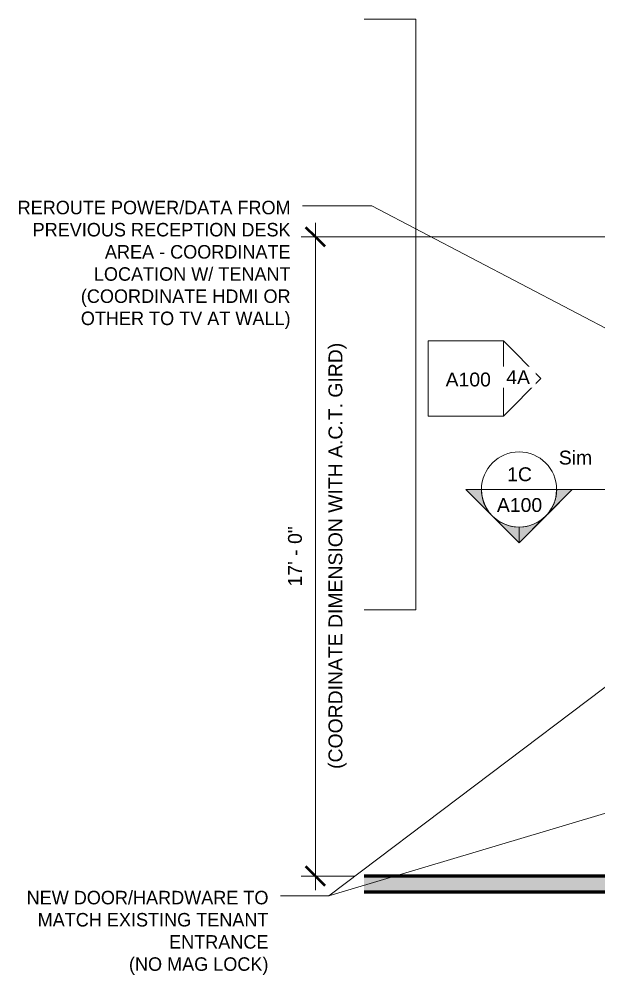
# Model space of a CAD drawing. Header units: inches. Extents: x 1756 to 10721, y -35 to 3002.
# Drawn here: x 1755.9 to 1940.9, y 1284.7 to 1589.7 of the extents above; entities that cross this region are included whole.
import ezdxf

# ---------------------------------------------------------------- set-up
doc = ezdxf.new("R2010")
doc.units = ezdxf.units.IN
doc.header["$MEASUREMENT"] = 0
for name, color, linetype, lineweight in [('A-ANNO-DIMS', 211, 'Continuous', 9), ('A-ANNO-DIMS-48', 211, 'Continuous', 9), ('A-WALL-PATT', 111, 'Continuous', 18), ('G-ANNO-SYMB', 111, 'Continuous', 9), ('G-ANNO-TEXT', 231, 'Continuous', 9), ('I-WALL', 2, 'Continuous', 18), ('Q-CASE', 31, 'Continuous', 9)]:
    doc.layers.add(name, color=color, linetype=linetype, lineweight=lineweight)
doc.styles.add('Arial', font='arial.ttf', dxfattribs={"height": 4.425898})
doc.styles.add('Century Gothic', font='GOTHIC.TTF', dxfattribs={"height": 4.311335})
doc.dimstyles.new('Linear_-_3_32__Arial_1', dxfattribs={"dimscale": 12, "dimtxt": 4.5, "dimasz": 0.5, "dimexe": 0.375, "dimexo": 0.25, "dimgap": 0.25, "dimtad": 1, "dimdec": 1, "dimrnd": 0.5, "dimzin": 1, "dimdsep": 46, "dimlunit": 4, "dimtxsty": 'Arial', "dimblk1": 'OBLIQUE', "dimblk2": 'OBLIQUE', "dimsah": 1, "dimcen": 0.09, "dimdle": 0.375, "dimazin": 0, "dimtfac": 1, "dimtdec": 4, "dimtix": 1, "dimtmove": 0, "dimatfit": 3, "dimfxl": 1, "dimtvp": 1, "dimtfill": 1, "dimfrac": 2, "dimtolj": 1, "dimtzin": 0, "dimarcsym": 2})

# ---------------------------------------------------------------- blocks, each defined once
blk = doc.blocks.new('Casework 2 - Casework 1-395493-Floor Plan')
at = {"layer": 'Q-CASE', "color": 8, "lineweight": 18}
for p, q in [((1882.5, 1589.72), (1866, 1589.72)), ((1866, 1589.72), (1882.5, 1589.72)), ((1882.5, 1401.22), (1882.5, 1589.72)), ((1882.5, 1589.72), (1882.5, 1401.22)), ((1882.5, 1589.72), (1882.5, 1589.72)), ((1866, 1401.22), (1882.5, 1401.22)), ((1882.5, 1401.22), (1866, 1401.22)), ((1882.5, 1401.22), (1882.5, 1401.22))]:
    blk.add_line(p, q, dxfattribs=at)
blk = doc.blocks.new('Elevation - Detail Number-151647-Floor Plan')
at = {"layer": 'G-ANNO-SYMB'}
for p, q in [((-0.25, -0.25), (-0.25, 0.25)), ((-0.25, 0.25), (0.25, 0.25)), ((0.25, 0.25), (0.25, -0.25)), ((0.25, -0.25), (-0.25, -0.25))]:
    blk.add_line(p, q, dxfattribs=at)
blk = doc.blocks.new('Elevation - Detail Number-151370-Floor Plan')
at = {"layer": 'G-ANNO-SYMB'}
for p, q in [((0, 0.25), (-0.25, 0)), ((0.25, 0), (0, 0.25)), ((-0.25, 0), (0.25, 0))]:
    blk.add_line(p, q, dxfattribs=at)
blk = doc.blocks.new('DIMBLOCK2-Floor Plan')
at = {"layer": 'A-ANNO-DIMS-48', "lineweight": 50}
for p, q in [((1850.46, 1520.22), (1847.46, 1523.22)), ((1850.46, 1520.22), (1853.46, 1517.22)), ((1850.46, 1316.22), (1847.46, 1319.22)), ((1850.46, 1316.22), (1853.46, 1313.22))]:
    blk.add_line(p, q, dxfattribs=at)
at = {"layer": 'A-ANNO-DIMS-48'}
for p, q in [((1850.46, 1524.72), (1850.46, 1311.72)), ((1954.5, 1520.22), (1845.96, 1520.22)), ((1850.46, 1520.22), (1954.5, 1520.22)), ((1851.7, 1316.22), (1845.96, 1316.22)), ((1850.46, 1316.22), (1863, 1316.22))]:
    blk.add_line(p, q, dxfattribs=at)
at = {"layer": 'A-ANNO-DIMS-48', "color": 0, "attachment_point": 1, "rotation": 90, "line_spacing_factor": 0.938532, "style": 'Arial', "bg_fill": 3, "box_fill_scale": 1.25, "bg_fill_color": 0, "bg_fill_transparency": 0}
for s, insert, char_height, width in [('(COORDINATE DIMENSION WITH A.C.T. GIRD)', (1854.64, 1350.41), 4.4259, 162.7477), ('17\' - 0"', (1841.72, 1408.66), 4.426, 22.9292)]:
    blk.add_mtext(s, dxfattribs=dict(at, insert=insert, char_height=char_height, width=width))
blk = doc.blocks.new('_Oblique')
at = {"color": 0, "linetype": 'ByBlock', "lineweight": -2}
blk.add_line((-0.5, -0.5), (0.5, 0.5), dxfattribs=at)
blk = doc.blocks.new('Section - Section Head - Filled-22785-Floor Plan')
at = {"layer": 'G-ANNO-SYMB'}
h = blk.add_hatch(color=256, dxfattribs=at)
edge = h.paths.add_edge_path(flags=0)
edge.add_line((-0.4268, 0.1768), (-0.25, 0.3536))
edge.add_line((-0.25, 0.3536), (-0.25, 0.25))
edge.add_arc((-0.25, 0), 0.25, 90, 135)
h = blk.add_hatch(color=256, dxfattribs=at)
edge = h.paths.add_edge_path(flags=0)
edge.add_arc((-0.25, 0), 0.25, 45, 90)
edge.add_line((-0.25, 0.25), (-0.25, 0.3536))
edge.add_line((-0.25, 0.3536), (-0.0732, 0.1768))
h = blk.add_hatch(color=256, dxfattribs=at)
edge = h.paths.add_edge_path(flags=0)
edge.add_arc((-0.25, 0), 0.2503, 137.9216, 180)
edge.add_line((-0.5003, 0), (-0.6036, 0))
edge.add_line((-0.6036, 0), (-0.4358, 0.1678))
h = blk.add_hatch(color=256, dxfattribs=at)
edge = h.paths.add_edge_path(flags=0)
edge.add_line((-0.0642, 0.1678), (0.1036, 0))
edge.add_line((0.1036, 0), (0.0003, 0))
edge.add_arc((-0.25, 0), 0.2503, 0, 42.0784)
for p, q in [((-0.25, 0.3536), (-0.6036, 0)), ((-0.25, 0.3536), (-0.4268, 0.1768)), ((-0.25, 0.3536), (0.1036, 0)), ((-0.25, 0.25), (-0.25, 0.3536)), ((-0.0732, 0.1768), (-0.25, 0.3536)), ((-0.25, 0.3536), (-0.25, 0.25)), ((-0.4358, 0.1678), (-0.6036, 0)), ((0.1036, 0), (-0.0642, 0.1678)), ((-0.6036, 0), (-0.5003, 0)), ((0.0003, 0), (0.1036, 0)), ((-0.5, 0), (-0.6036, 0)), ((0, 0), (0.1036, 0))]:
    blk.add_line(p, q, dxfattribs=at)
for radius, start, end in [(0.25, 360, 180), (0.25, 90, 135), (0.25, 45, 90), (0.2503, 137.9216, 180), (0.2503, 0, 42.0784), (0.25, 180, 360)]:
    blk.add_arc((-0.25, 0), radius, start, end, dxfattribs=at)

msp = doc.modelspace()

# ---------------------------------------------------------------- hatches: boundary and pattern name
at = {"layer": 'A-WALL-PATT', "lineweight": 9}
msp.add_hatch(color=253, dxfattribs=at).paths.add_polyline_path([(2234.4, 1316.22), (2234.4, 1311.22), (1866, 1311.22), (1866, 1316.22)], flags=0)

# ---------------------------------------------------------------- linework, layer by layer
at = {"layer": 'G-ANNO-TEXT', "color": 145}
for p, q in [((1868.44, 1530.14), (1846.38, 1530.14)), ((1854.74, 1309.9), (1839.32, 1309.9)), ((1854.74, 1309.9), (1839.32, 1309.9))]:
    msp.add_line(p, q, dxfattribs=at)
at = {"layer": 'I-WALL', "lineweight": 60}
for p, q in [((2234.4, 1316.22), (1866, 1316.22)), ((1866, 1311.22), (2234.4, 1311.22))]:
    msp.add_line(p, q, dxfattribs=at)

# ---------------------------------------------------------------- block references
at = {"layer": 'G-ANNO-SYMB', "xscale": 47.99999999999997, "yscale": 47.99999999999997, "zscale": 47.99999999999997}
msp.add_blockref('Elevation - Detail Number-151647-Floor Plan', (1898.45, 1475), dxfattribs=at)
at = {"layer": 'Q-CASE', "color": 8, "lineweight": 18}
msp.add_blockref('Casework 2 - Casework 1-395493-Floor Plan', (0, 0), dxfattribs=at)

# ---------------------------------------------------------------- texts
at = {"layer": 'G-ANNO-TEXT', "color": 145, "char_height": 4.3113, "attachment_point": 3, "line_spacing_factor": 0.984117, "style": 'Century Gothic'}
for s, insert, width in [('REROUTE POWER/DATA FROM\\PPREVIOUS RECEPTION DESK\\PAREA - COORDINATE\\PLOCATION W/ TENANT\\P(COORDINATE HDMI OR\\POTHER TO TV AT WALL)', (1842.54, 1531.74), 101.358), ('NEW DOOR/HARDWARE TO\\PMATCH EXISTING TENANT\\PENTRANCE\\P(NO MAG LOCK)\\P', (1835.48, 1311.5), 93.42)]:
    msp.add_mtext(s, dxfattribs=dict(at, insert=insert, width=width))

# ---------------------------------------------------------------- next in the draw order: texts
at = {"layer": 'G-ANNO-SYMB', "insert": (1899.25, 1476.91), "char_height": 4.426, "width": 17.226, "attachment_point": 2, "line_spacing_factor": 0.938532, "style": 'Arial', "bg_fill": 3, "box_fill_scale": 1.25, "bg_fill_color": 0, "bg_fill_transparency": 0}
msp.add_mtext('A100', dxfattribs=at)

# ---------------------------------------------------------------- next in the draw order: block references
at = {"layer": 'G-ANNO-SYMB', "extrusion": (0, 0, -1), "xscale": 47.99999999999997, "yscale": 47.99999999999997, "zscale": 47.99999999999997, "rotation": 90.00000000000038}
msp.add_blockref('Elevation - Detail Number-151370-Floor Plan', (-1910.45, 1475), dxfattribs=at)

# ---------------------------------------------------------------- next in the draw order: texts
at = {"layer": 'G-ANNO-SYMB', "insert": (1915.17, 1477.64), "char_height": 4.426, "width": 9.018, "attachment_point": 2, "line_spacing_factor": 0.938532, "style": 'Arial', "bg_fill": 3, "box_fill_scale": 1.25, "bg_fill_color": 0, "bg_fill_transparency": 0}
msp.add_mtext('4A', dxfattribs=at)

# ---------------------------------------------------------------- next in the draw order: linework, layer by layer
at = {"layer": 'G-ANNO-TEXT', "color": 145}
msp.add_line((2069.2, 1424.96), (1868.44, 1530.14), dxfattribs=at)

# ---------------------------------------------------------------- next in the draw order: dimensions: what is measured, and where the dimension line sits
at = {"layer": 'A-ANNO-DIMS'}
dim = msp.add_linear_dim(base=(1850.46, 1316.22), p1=(1957.5, 1520.22), p2=(1854.7, 1316.22), angle=90, text='<>\\X(COORDINATE DIMENSION WITH A.C.T. GIRD)', dimstyle='Linear_-_3_32__Arial_1', override={"dimpost": '<>', "dimfxl": 228.435776}, dxfattribs=at)
dim.commit()
dim.dimension.update_dxf_attribs({"geometry": 'DIMBLOCK2-Floor Plan', "text_midpoint": (1850.46, 1418.22)})

# ---------------------------------------------------------------- next in the draw order: linework, layer by layer
at = {"layer": 'G-ANNO-SYMB'}
for p, q in [((1903.47, 1439.59), (1927.47, 1439.59)), ((1927.47, 1439.59), (1948.9, 1439.59))]:
    msp.add_line(p, q, dxfattribs=at)
at = {"layer": 'G-ANNO-TEXT', "color": 145}
for p in [(2209.14, 1577.79), (1957.34, 1340.52)]:
    msp.add_line(p, (1854.74, 1309.9), dxfattribs=at)

# ---------------------------------------------------------------- next in the draw order: block references
at = {"layer": 'G-ANNO-SYMB', "extrusion": (0, 0, -1), "xscale": 47.99999999999997, "yscale": 47.99999999999997, "zscale": 47.99999999999997, "rotation": 180}
msp.add_blockref('Section - Section Head - Filled-22785-Floor Plan', (-1927.47, 1439.59), dxfattribs=at)

# ---------------------------------------------------------------- next in the draw order: texts
at = {"layer": 'G-ANNO-SYMB', "char_height": 4.426, "line_spacing_factor": 0.938532, "style": 'Arial'}
for s, insert, width, attachment_point in [('Sim', (1928.16, 1451.99), 12.636, 1), ('1C', (1915.62, 1446.67), 9.396, 2), ('A100', (1915.62, 1436.85), 17.226, 2)]:
    msp.add_mtext(s, dxfattribs=dict(at, insert=insert, width=width, attachment_point=attachment_point))

doc.saveas('drawing.dxf')
